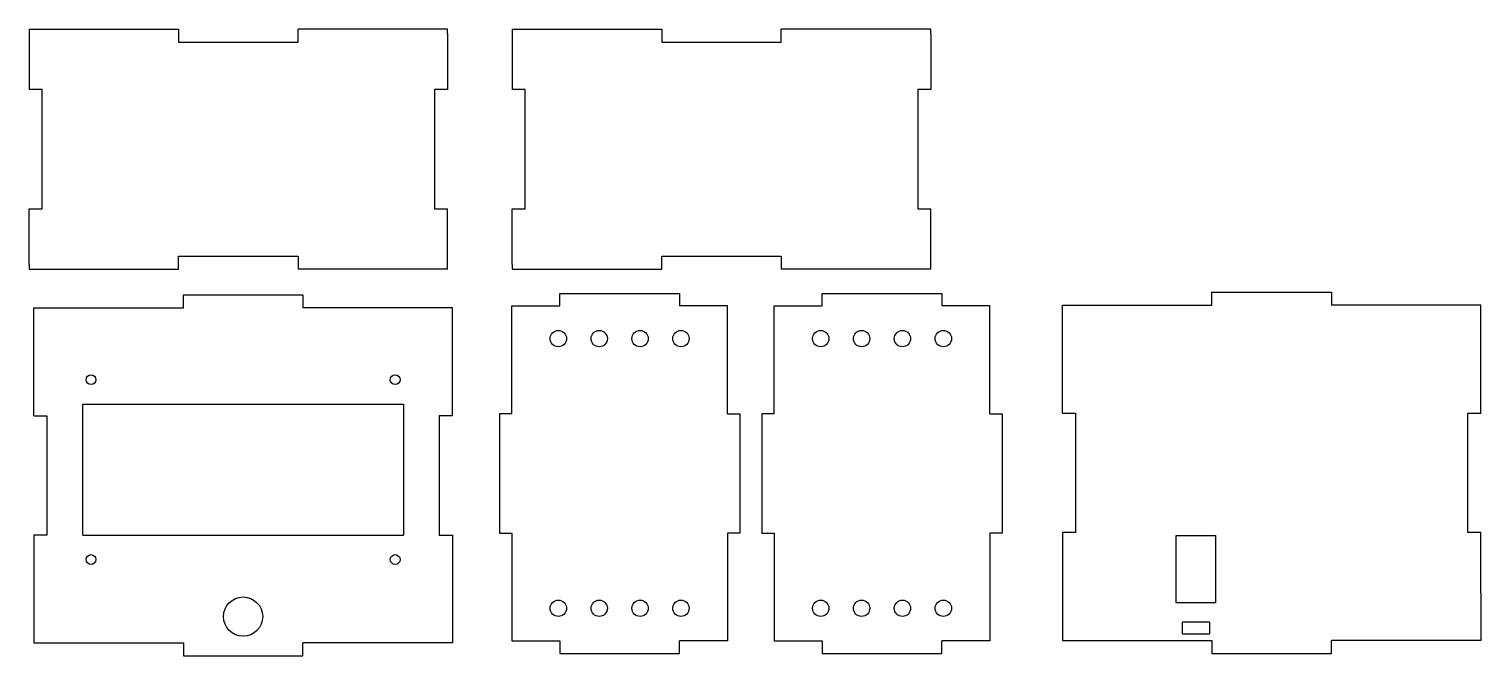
# Model space of a CAD drawing. Header units: millimetres. Extents: x 102 to 546, y 28 to 220.
import ezdxf

# ---------------------------------------------------------------- set-up
doc = ezdxf.new("R2010")
doc.units = ezdxf.units.MM

msp = doc.modelspace()

# ---------------------------------------------------------------- linework, layer by layer
for p, q in [((102.13, 220.17), (147.88, 220.17)), ((102.13, 220.17), (102.13, 201.67)), ((102.13, 220.17), (102.13, 220.17)), ((102.13, 220.17), (102.13, 220.17)), ((147.88, 220.17), (147.88, 216.17)), ((230.13, 220.17), (184.38, 220.17)), ((184.38, 216.17), (184.38, 220.17)), ((230.13, 218.67), (230.13, 220.17)), ((230.13, 220.17), (230.13, 220.17)), ((230.13, 218.67), (230.13, 201.67)), ((249.87, 220.17), (295.62, 220.17)), ((249.87, 220.17), (249.87, 201.67)), ((249.87, 220.17), (249.87, 220.17)), ((249.87, 220.17), (249.87, 220.17)), ((295.62, 220.17), (295.62, 216.17)), ((377.87, 220.17), (332.12, 220.17)), ((332.12, 216.17), (332.12, 220.17)), ((377.87, 218.67), (377.87, 220.17)), ((377.87, 220.17), (377.87, 220.17)), ((377.87, 218.67), (377.87, 201.67)), ((147.88, 216.17), (184.38, 216.17)), ((295.62, 216.17), (332.12, 216.17)), ((106.13, 201.67), (102.13, 201.67)), ((106.13, 165.17), (106.13, 201.67)), ((230.13, 201.67), (226.13, 201.67)), ((226.13, 201.67), (226.13, 165.17)), ((253.87, 201.67), (249.87, 201.67)), ((253.87, 165.17), (253.87, 201.67)), ((377.87, 201.67), (373.87, 201.67)), ((373.87, 201.67), (373.87, 165.17)), ((102.13, 148.17), (102.13, 165.17)), ((102.13, 165.17), (106.13, 165.17)), ((226.13, 165.17), (230.13, 165.17)), ((230.13, 146.67), (230.13, 165.17)), ((249.87, 148.17), (249.87, 165.17)), ((249.87, 165.17), (253.87, 165.17)), ((373.87, 165.17), (377.87, 165.17)), ((377.87, 146.67), (377.87, 165.17)), ((102.13, 148.17), (102.13, 146.67)), ((102.13, 146.67), (147.88, 146.67)), ((102.13, 146.67), (102.13, 146.67)), ((147.88, 146.67), (147.88, 150.67)), ((147.88, 150.67), (184.38, 150.67)), ((184.38, 150.67), (184.38, 146.67)), ((230.13, 146.67), (184.38, 146.67)), ((249.87, 148.17), (249.87, 146.67)), ((249.87, 146.67), (295.62, 146.67)), ((249.87, 146.67), (249.87, 146.67)), ((295.62, 146.67), (295.62, 150.67)), ((295.62, 150.67), (332.12, 150.67)), ((332.12, 150.67), (332.12, 146.67)), ((377.87, 146.67), (332.12, 146.67)), ((149.33, 134.89), (149.33, 138.89)), ((149.33, 138.89), (185.83, 138.89)), ((185.83, 138.89), (185.83, 134.89)), ((264.47, 135.47), (264.47, 139.27)), ((264.47, 139.27), (300.97, 139.27)), ((300.97, 139.27), (300.97, 135.47)), ((344.69, 135.47), (344.69, 139.27)), ((344.69, 139.27), (381.19, 139.27)), ((381.19, 139.27), (381.19, 135.47)), ((463.83, 135.65), (463.83, 139.65)), ((463.83, 139.65), (500.33, 139.65)), ((500.33, 139.65), (500.33, 135.65)), ((103.58, 101.89), (103.58, 134.89)), ((103.58, 134.89), (149.33, 134.89)), ((231.58, 134.89), (185.83, 134.89)), ((231.58, 101.89), (231.58, 134.89)), ((249.77, 102.47), (249.77, 135.47)), ((249.77, 135.47), (264.47, 135.47)), ((315.67, 135.47), (300.97, 135.47)), ((315.67, 102.47), (315.67, 135.47)), ((329.99, 102.47), (329.99, 135.47)), ((329.99, 135.47), (344.69, 135.47)), ((395.89, 135.47), (381.19, 135.47)), ((395.89, 102.47), (395.89, 135.47)), ((418.08, 135.65), (463.83, 135.65)), ((418.08, 102.65), (418.08, 135.65)), ((546.08, 135.65), (500.33, 135.65)), ((546.08, 120.65), (546.08, 135.65)), ((546.08, 102.65), (546.08, 120.65)), ((118.58, 65.39), (118.58, 105.39)), ((118.58, 105.39), (216.58, 105.39)), ((216.58, 105.39), (216.58, 65.39)), ((249.77, 102.47), (245.97, 102.47)), ((245.97, 102.47), (245.97, 65.97)), ((315.67, 102.47), (319.47, 102.47)), ((319.47, 102.47), (319.47, 65.97)), ((329.99, 102.47), (326.19, 102.47)), ((326.19, 102.47), (326.19, 65.97)), ((395.89, 102.47), (399.69, 102.47)), ((399.69, 102.47), (399.69, 65.97)), ((418.08, 102.65), (422.08, 102.65)), ((422.08, 102.65), (422.08, 66.15)), ((542.08, 66.15), (542.08, 102.65)), ((542.08, 102.65), (546.08, 102.65)), ((103.58, 101.89), (107.58, 101.89)), ((107.58, 101.89), (107.58, 65.39)), ((231.58, 101.89), (227.58, 101.89)), ((227.58, 101.89), (227.58, 65.39)), ((107.58, 65.39), (103.58, 65.39)), ((103.58, 65.39), (103.58, 32.39)), ((118.58, 65.39), (216.58, 65.39)), ((227.58, 65.39), (231.58, 65.39)), ((231.58, 65.39), (231.58, 32.39)), ((245.97, 65.97), (249.77, 65.97)), ((249.77, 65.97), (249.77, 32.97)), ((315.67, 65.97), (315.67, 32.97)), ((319.47, 65.97), (315.67, 65.97)), ((326.19, 65.97), (329.99, 65.97)), ((329.99, 65.97), (329.99, 32.97)), ((395.89, 65.97), (395.89, 32.97)), ((399.69, 65.97), (395.89, 65.97)), ((422.08, 66.15), (418.08, 66.15)), ((418.08, 66.15), (418.08, 33.15)), ((452.92, 44.69), (452.92, 65.19)), ((452.92, 65.19), (464.92, 65.19)), ((464.92, 65.19), (464.92, 44.69)), ((546.08, 66.15), (542.08, 66.15)), ((546.08, 47.65), (546.08, 66.15)), ((464.92, 44.69), (452.92, 44.69)), ((546.08, 47.65), (546.08, 33.15)), ((463.17, 38.69), (454.67, 38.69)), ((454.67, 38.69), (454.67, 35.15)), ((463.17, 35.15), (463.17, 38.69)), ((103.58, 32.39), (149.33, 32.39)), ((149.33, 32.39), (149.33, 28.39)), ((231.58, 32.39), (185.83, 32.39)), ((185.83, 28.39), (185.83, 32.39)), ((249.77, 32.97), (264.47, 32.97)), ((249.77, 32.97), (249.77, 32.97)), ((264.47, 32.97), (264.47, 29.17)), ((315.67, 32.97), (300.97, 32.97)), ((300.97, 29.17), (300.97, 32.97)), ((329.99, 32.97), (344.69, 32.97)), ((329.99, 32.97), (329.99, 32.97)), ((344.69, 32.97), (344.69, 29.17)), ((395.89, 32.97), (381.19, 32.97)), ((381.19, 29.17), (381.19, 32.97)), ((418.08, 33.15), (463.83, 33.15)), ((454.67, 35.15), (463.17, 35.15)), ((463.83, 33.15), (463.83, 29.15)), ((546.08, 33.15), (500.33, 33.15)), ((500.33, 29.15), (500.33, 33.15)), ((149.33, 28.39), (185.83, 28.39)), ((264.47, 29.17), (300.97, 29.17)), ((344.69, 29.17), (381.19, 29.17)), ((463.83, 29.15), (500.33, 29.15))]:
    msp.add_line(p, q)
for centre, radius in [((263.97, 125.47), 2.5), ((276.47, 125.47), 2.5), ((288.97, 125.47), 2.5), ((301.47, 125.47), 2.5), ((344.19, 125.47), 2.5), ((356.69, 125.47), 2.5), ((369.19, 125.47), 2.5), ((381.69, 125.47), 2.5), ((121.08, 112.89), 1.5), ((214.08, 112.89), 1.5), ((121.08, 57.89), 1.5), ((214.08, 57.89), 1.5), ((167.58, 40.43), 6), ((263.97, 42.97), 2.5), ((276.47, 42.97), 2.5), ((288.97, 42.97), 2.5), ((301.47, 42.97), 2.5), ((344.19, 42.97), 2.5), ((356.69, 42.97), 2.5), ((369.19, 42.97), 2.5), ((381.69, 42.97), 2.5)]:
    msp.add_circle(centre, radius)

doc.saveas('drawing.dxf')
